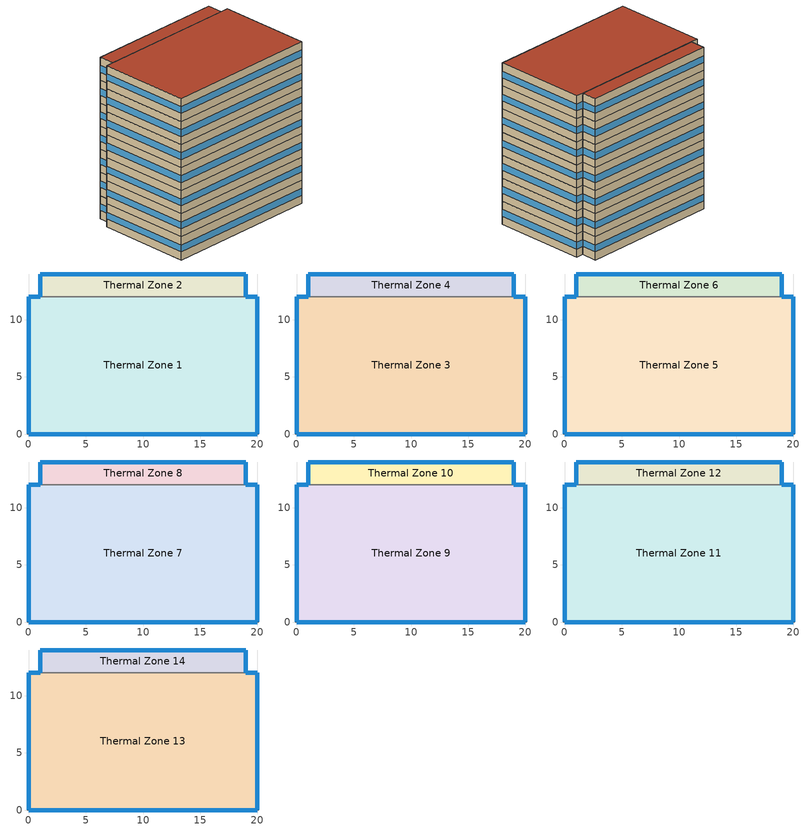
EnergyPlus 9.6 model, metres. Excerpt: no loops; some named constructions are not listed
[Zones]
Thermal Zone 1
 floor ground (ExtSlabCarpet): 0,0 0,12 1,12 19,12 20,12 20,0 z0
 wall outside (Ext Wall): 1,12 0,12 0,0 20,0 20,12 19,12 z0:3
 wall to Thermal Zone 2 (Interior Wall): 19,12 1,12 z0:3
 window (Ext Window): 20,0.01 20,11.99 / 0.99,12 0.01,12 / 19.99,12 19.01,12 / 0.01,0 19.99,0 / 0,11.99 0,0.01 z1.06:1.93
Thermal Zone 2
 floor ground (ExtSlabCarpet): 1,12 1,14 19,14 19,12 z0
 wall outside (Ext Wall): 19,12 19,14 1,14 1,12 z0:3
 window (Ext Window): 19,12.01 19,13.99 / 18.99,14 1.01,14 / 1,13.99 1,12.01 z1.06:1.93
Thermal Zone 3
 floor to Thermal Zone 1 (Interior Floor): 0,0 0,12 1,12 19,12 20,12 20,0 z3
 wall outside (Ext Wall): 1,12 0,12 0,0 20,0 20,12 19,12 z3:6
 wall to Thermal Zone 4 (Interior Wall): 19,12 1,12 z3:6
 window (Ext Window): 20,0.01 20,11.99 / 0.99,12 0.01,12 / 19.99,12 19.01,12 / 0.01,0 19.99,0 / 0,11.99 0,0.01 z4.06:4.93
Thermal Zone 4
 floor to Thermal Zone 2 (Interior Floor): 1,12 1,14 19,14 19,12 z3
 wall outside (Ext Wall): 19,12 19,14 1,14 1,12 z3:6
 window (Ext Window): 19,12.01 19,13.99 / 18.99,14 1.01,14 / 1,13.99 1,12.01 z4.06:4.93
Thermal Zone 5
 floor to Thermal Zone 3 (Interior Floor): 0,0 0,12 1,12 19,12 20,12 20,0 z6
 wall outside (Ext Wall): 1,12 0,12 0,0 20,0 20,12 19,12 z6:9
 wall to Thermal Zone 6 (Interior Wall): 19,12 1,12 z6:9
 window (Ext Window): 20,0.01 20,11.99 / 0.99,12 0.01,12 / 19.99,12 19.01,12 / 0.01,0 19.99,0 / 0,11.99 0,0.01 z7.06:7.93
Thermal Zone 6
 floor to Thermal Zone 4 (Interior Floor): 1,12 1,14 19,14 19,12 z6
 wall outside (Ext Wall): 19,12 19,14 1,14 1,12 z6:9
 window (Ext Window): 19,12.01 19,13.99 / 18.99,14 1.01,14 / 1,13.99 1,12.01 z7.06:7.93
Thermal Zone 7
 floor to Thermal Zone 5 (Interior Floor): 0,0 0,12 1,12 19,12 20,12 20,0 z9
 wall outside (Ext Wall): 1,12 0,12 0,0 20,0 20,12 19,12 z9:12
 wall to Thermal Zone 8 (Interior Wall): 19,12 1,12 z9:12
 window (Ext Window): 20,0.01 20,11.99 / 0.99,12 0.01,12 / 19.99,12 19.01,12 / 0.01,0 19.99,0 / 0,11.99 0,0.01 z10.06:10.93
Thermal Zone 8
 floor to Thermal Zone 6 (Interior Floor): 1,12 1,14 19,14 19,12 z9
 wall outside (Ext Wall): 19,12 19,14 1,14 1,12 z9:12
 window (Ext Window): 19,12.01 19,13.99 / 18.99,14 1.01,14 / 1,13.99 1,12.01 z10.06:10.93
Thermal Zone 9
 floor to Thermal Zone 7 (Interior Floor): 0,0 0,12 1,12 19,12 20,12 20,0 z12
 wall outside (Ext Wall): 1,12 0,12 0,0 20,0 20,12 19,12 z12:15
 wall to Thermal Zone 10 (Interior Wall): 19,12 1,12 z12:15
 window (Ext Window): 20,0.01 20,11.99 / 0.99,12 0.01,12 / 19.99,12 19.01,12 / 0.01,0 19.99,0 / 0,11.99 0,0.01 z13.06:13.93
Thermal Zone 10
 floor to Thermal Zone 8 (Interior Floor): 1,12 1,14 19,14 19,12 z12
 wall outside (Ext Wall): 19,12 19,14 1,14 1,12 z12:15
 window (Ext Window): 19,12.01 19,13.99 / 18.99,14 1.01,14 / 1,13.99 1,12.01 z13.06:13.93
Thermal Zone 11
 floor to Thermal Zone 9 (Interior Floor): 0,0 0,12 1,12 19,12 20,12 20,0 z15
 wall outside (Ext Wall): 1,12 0,12 0,0 20,0 20,12 19,12 z15:18
 wall to Thermal Zone 12 (Interior Wall): 19,12 1,12 z15:18
 window (Ext Window): 20,0.01 20,11.99 / 0.99,12 0.01,12 / 19.99,12 19.01,12 / 0.01,0 19.99,0 / 0,11.99 0,0.01 z16.06:16.93
Thermal Zone 12
 floor to Thermal Zone 10 (Interior Floor): 1,12 1,14 19,14 19,12 z15
 wall outside (Ext Wall): 19,12 19,14 1,14 1,12 z15:18
 window (Ext Window): 19,12.01 19,13.99 / 18.99,14 1.01,14 / 1,13.99 1,12.01 z16.06:16.93
Thermal Zone 13
 floor to Thermal Zone 11 (Interior Floor): 0,0 0,12 1,12 19,12 20,12 20,0 z18
 wall outside (Ext Wall): 1,12 0,12 0,0 20,0 20,12 19,12 z18:21
 wall to Thermal Zone 14 (Interior Wall): 19,12 1,12 z18:21
 window (Ext Window): 20,0.01 20,11.99 / 0.99,12 0.01,12 / 19.99,12 19.01,12 / 0.01,0 19.99,0 / 0,11.99 0,0.01 z19.06:19.93
 roof outside (Ext Roof): 20,0 20,12 19,12 1,12 0,12 0,0 z21
Thermal Zone 14
 floor to Thermal Zone 12 (Interior Floor): 1,12 1,14 19,14 19,12 z18
 wall outside (Ext Wall): 19,12 19,14 1,14 1,12 z18:21
 window (Ext Window): 19,12.01 19,13.99 / 18.99,14 1.01,14 / 1,13.99 1,12.01 z19.06:19.93
 roof outside (Ext Roof): 19,12 19,14 1,14 1,12 z21
[SizingPeriod:DesignDay] Month=1; Day of Month=21; Day Type=WinterDesignDay; Daily Dry-Bulb Temperature Range {deltaC}=0; Dry-Bulb Temperature Range Modifier Type=DefaultMultipliers; Barometric Pressure {Pa}=86790; Wind Direction {deg}=140; Rain Indicator=No; Snow Indicator=No; Daylight Saving Time Indicator=No; Solar Model Indicator=ASHRAEClearSky; Sky Clearness=0; Begin Environment Reset Mode=FullResetAtBeginEnvironment
Name | Maximum Dry-Bulb Temperature {C} | Humidity Condition Type | Wetbulb or DewPoint at Maximum Dry-Bulb {C} | Wind Speed {m/s}
SALT-LAKE-CITY-IAP Ann Htg 99.6% Condns DB | -12.4 | Wetbulb | -12.4 | 2.6
SALT-LAKE-CITY-IAP Ann Htg Wind 99.6% Condns WS=>MCDB | 6.8 | Wetbulb | 6.8 | 12.4
SALT-LAKE-CITY-IAP Ann Hum_n 99.6% Condns DP=>MCDB | -10.7 | Dewpoint | -16.2 | 2.6
[Material] Thermal Absorptance=0.9
Name | Roughness | Thickness m | Conductivity W/m-K | Density kg/m3 | Specific Heat J/kg-K | Solar Absorptance | Visible Absorptance
F16 Acoustic tile | MediumSmooth | 0.0191 | 0.06 | 368 | 590 | 0.3 | 0.3
M11 100mm lightweight concrete | MediumRough | 0.1016 | 0.53 | 1280 | 840 | 0.5 | 0.5
[Material:AirGap]
F05 Ceiling air space resistance: Thermal Resistance m2-K/W=0.18
[Construction]
Interior Ceiling: M11 100mm lightweight concrete, F05 Ceiling air space resistance, F16 Acoustic tile
[Schedule:Day:Interval]
ClgSetp Summer Design Day 11; ClgSetp Summer Design Day 12; ClgSetp Summer Design Day 13; ClgSetp Summer Design Day 14: No, 06:00, 26.7, 22:00, 24, 24:00, 26.7
ClgSetp Winter Design Day 11; ClgSetp Winter Design Day 12; ClgSetp Winter Design Day 13; ClgSetp Winter Design Day 14: No, 24:00, 26.7
HtgSetp Summer Design Day 12; HtgSetp Summer Design Day 13; HtgSetp Summer Design Day 14: No, 24:00, 15.6
HtgSetp Winter Design Day 12; HtgSetp Winter Design Day 13; HtgSetp Winter Design Day 14: No, 24:00, 21
ClgSetp Default Schedule 12; ClgSetp Default Schedule 13; ClgSetp Default Schedule 14: Temperature 37, No, 01:00, 28, 02:00, 28, 03:00, 28, 04:00, 28, 05:00, 28, 06:00, 28, 07:00, 28, 08:00, 28, 09:00, 24, 10:00, 24, 11:00, 24, 12:00, 24, 13:00, 24, 14:00, 24, 15:00, 24, 16:00, 24, 17:00, 24, 18:00, 24, 19:00, 28, 20:00, 28, 21:00, 28, 22:00, 28, 23:00, 28, 24:00, 28
HtgSetp Default Schedule 12; HtgSetp Default Schedule 13; HtgSetp Default Schedule 14: Temperature 36, No, 01:00, 18, 02:00, 18, 03:00, 18, 04:00, 18, 05:00, 18, 06:00, 18, 07:00, 18, 08:00, 18, 09:00, 21, 10:00, 21, 11:00, 21, 12:00, 21, 13:00, 21, 14:00, 21, 15:00, 21, 16:00, 21, 17:00, 21, 18:00, 21, 19:00, 18, 20:00, 18, 21:00, 18, 22:00, 18, 23:00, 18, 24:00, 18
